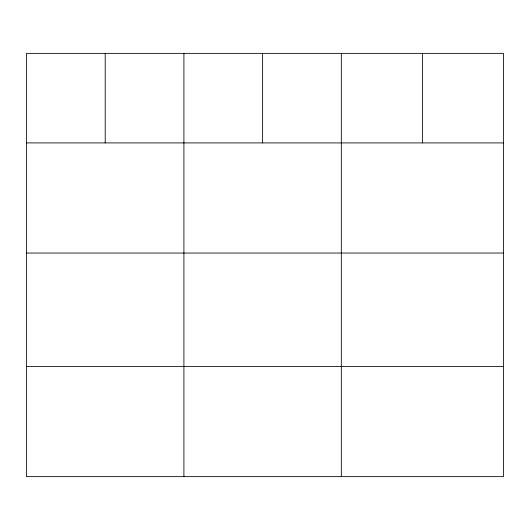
<?xml version="1.0" encoding="UTF-8"?>
<svg xmlns="http://www.w3.org/2000/svg" width="530" height="530" viewBox="0 0 530 530"><rect width="100%" height="100%" fill="white"/><g stroke="black" fill="none" stroke-linecap="round" stroke-linejoin="round"><path stroke-width="0.79" d="M503.5 142.908L503.5 476.642L26.5 476.642L26.5 53.358L503.5 53.358L503.5 142.908L26.5 142.908M26.5 253.042L503.5 253.042M26.5 366.508L503.5 366.508M422.41 53.358L422.41 142.908M341.32 53.358L341.32 476.642M262.615 53.358L262.615 142.908M183.91 53.358L183.91 476.642M105.205 53.358L105.205 142.908"/></g></svg>
